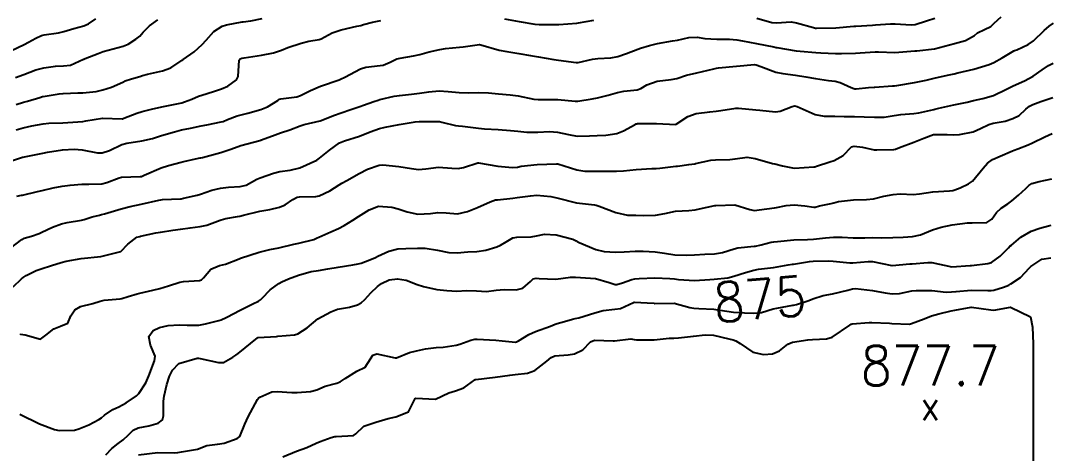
# Model space of a CAD drawing. Header units: metres. Extents: x 307586 to 320046, y 7427249 to 7434250.
# Drawn here: x 319662.3 to 319766.2, y 7429286 to 7429329.7 of the extents above; entities that cross this region are included whole.
import ezdxf
from ezdxf.enums import TextEntityAlignment as Align

# ---------------------------------------------------------------- set-up
doc = ezdxf.new("R2010")
doc.units = ezdxf.units.M
doc.header["$MEASUREMENT"] = 0
for name, color, linetype in [('Cotas', 45, 'Continuous'), ('Curvas de Nivel 1m', 11, 'Continuous'), ('Curvas de Nivel 5m', 15, 'Continuous'), ('Pontos Cotados', 45, 'Continuous')]:
    doc.layers.add(name, color=color, linetype=linetype)
doc.styles.add('Style-STANDARD', font='STANDARD.shx')

# ---------------------------------------------------------------- blocks, each defined once
blk = doc.blocks.new('ELVTXT_195')
at = {"layer": 'Pontos Cotados', "linetype": 'Continuous', "style": 'Style-STANDARD'}
for s, height, p in [('877.7', 4, (0, 4)), ('x', 3, (0, 0))]:
    blk.add_text(s, height=height, dxfattribs=at).set_placement(p, align=Align.MIDDLE_CENTER)

msp = doc.modelspace()

# ---------------------------------------------------------------- linework, layer by layer
at = {"layer": 'Curvas de Nivel 1m', "flags": 128}
for points, elevation in [([(319660.48, 7429315.23), (319662.43, 7429315.87), (319662.48, 7429315.88), (319662.51, 7429315.89), (319662.65, 7429315.92), (319664.18, 7429316.21), (319664.49, 7429316.27), (319664.97, 7429316.37), (319666.49, 7429316.62), (319667.66, 7429316.69), (319668.49, 7429316.61), (319670.02, 7429316.3), (319670.49, 7429316.3), (319671.23, 7429316.56), (319672.5, 7429317.14), (319673, 7429317.29), (319674.5, 7429317.51), (319675.58, 7429317.76), (319676.28, 7429317.98), (319676.51, 7429318.05), (319677.8, 7429318.45), (319678.52, 7429318.64), (319679.42, 7429318.82), (319680.52, 7429319.03), (319681.09, 7429319.14), (319682.53, 7429319.44), (319682.72, 7429319.49), (319683.17, 7429319.67), (319684.16, 7429320.04), (319684.54, 7429320.15), (319685.21, 7429320.32), (319686.54, 7429320.69), (319687.21, 7429320.96), (319688.26, 7429321.61), (319688.43, 7429321.73), (319688.56, 7429321.78), (319690.17, 7429321.98), (319690.56, 7429322.1), (319691.54, 7429322.61), (319692.58, 7429323.04), (319692.96, 7429323.17), (319694.06, 7429323.55), (319694.44, 7429323.69), (319694.59, 7429323.76), (319695.03, 7429323.97), (319696.6, 7429324.79), (319697.14, 7429324.96), (319698.6, 7429325.12), (319698.91, 7429325.18), (319699.62, 7429325.48), (319700.28, 7429325.8), (319700.61, 7429325.89), (319701.96, 7429326.1), (319702.62, 7429326.25), (319703.55, 7429326.5), (319704.62, 7429326.75), (319705.2, 7429326.84), (319706.63, 7429326.97), (319707, 7429327.01), (319708.63, 7429327.24), (319708.77, 7429327.23), (319710.62, 7429326.7), (319711.41, 7429326.55), (319712.62, 7429326.34), (319713.79, 7429326.13), (319714.61, 7429326), (319716.14, 7429325.74), (319716.61, 7429325.66), (319718.42, 7429325.44), (319718.61, 7429325.45), (319720.06, 7429325.79), (319720.61, 7429325.84), (319721.9, 7429325.92), (319722.62, 7429326.06), (319723.48, 7429326.34), (319724.63, 7429326.8), (319724.9, 7429326.9), (319725.82, 7429327.16), (319726.63, 7429327.35), (319728.15, 7429327.62), (319728.64, 7429327.71), (319729.81, 7429327.95), (319730.64, 7429327.98), (319731.41, 7429327.87), (319732.64, 7429327.79), (319733.92, 7429327.79), (319734.64, 7429327.72), (319735.22, 7429327.63), (319736.64, 7429327.36), (319738.38, 7429327.01), (319738.63, 7429326.96), (319738.69, 7429326.95), (319740.63, 7429326.62), (319741.03, 7429326.58), (319742.63, 7429326.46), (319743.15, 7429326.43), (319744.62, 7429326.34), (319745.22, 7429326.34), (319746.63, 7429326.39), (319747.11, 7429326.42), (319748.63, 7429326.53), (319748.98, 7429326.53), (319750.63, 7429326.46), (319751.02, 7429326.47), (319752.63, 7429326.6), (319752.84, 7429326.62), (319754.63, 7429326.82), (319756.64, 7429327.36), (319757.77, 7429327.65), (319758.65, 7429328.18), (319758.98, 7429328.43), (319759.69, 7429328.76), (319760.33, 7429329.08), (319760.66, 7429329.41), (319761.35, 7429330.06)], 868), ([(319736.67, 7429329.9), (319738.19, 7429329.49), (319738.66, 7429329.43), (319740.13, 7429329.53), (319740.66, 7429329.45), (319742.41, 7429328.96), (319742.61, 7429328.92), (319742.65, 7429328.91), (319742.7, 7429328.91), (319744.65, 7429328.94), (319746.46, 7429329.11), (319746.66, 7429329.12), (319748.34, 7429329.21), (319748.66, 7429329.23), (319750.18, 7429329.36), (319750.66, 7429329.36), (319752.25, 7429329.25), (319752.66, 7429329.29), (319753.83, 7429329.66), (319754.67, 7429329.93)], 867), ([(319661.27, 7429326.61), (319662.62, 7429327.27), (319663.04, 7429327.49), (319663.8, 7429327.91), (319664.36, 7429328.17), (319664.63, 7429328.24), (319666.08, 7429328.43), (319666.63, 7429328.56), (319667.64, 7429328.86), (319668.64, 7429329.15), (319669.13, 7429329.36), (319669.85, 7429329.84)], 864), ([(319661.81, 7429321.2), (319662.55, 7429321.42), (319662.94, 7429321.52), (319664.21, 7429321.9), (319664.47, 7429321.99), (319664.55, 7429322.01), (319666.16, 7429322.27), (319666.56, 7429322.32), (319668.05, 7429322.37), (319668.56, 7429322.36), (319669.88, 7429322.52), (319670.57, 7429322.69), (319671.45, 7429322.94), (319672.58, 7429323.45), (319672.81, 7429323.57), (319673.46, 7429323.79), (319674.32, 7429324.04), (319674.59, 7429324.13), (319675.08, 7429324.26), (319676.59, 7429324.6), (319677.43, 7429324.9), (319678.6, 7429325.67), (319678.64, 7429325.7), (319678.68, 7429325.73), (319679.8, 7429326.53), (319680.62, 7429327.24), (319681.01, 7429327.7), (319681.77, 7429328.56), (319682.64, 7429329.11), (319683.08, 7429329.24), (319684.65, 7429329.53), (319684.76, 7429329.55), (319685.54, 7429329.65), (319686.66, 7429329.88)], 866), ([(319661.82, 7429318.62), (319662.52, 7429318.83), (319663.38, 7429319.05), (319664.52, 7429319.24), (319665.11, 7429319.3), (319666.53, 7429319.35), (319667.02, 7429319.37), (319668.53, 7429319.49), (319668.85, 7429319.53), (319670.53, 7429319.83), (319672.53, 7429319.75), (319672.57, 7429319.76), (319672.68, 7429319.8), (319674.01, 7429320.31), (319674.54, 7429320.48), (319675.49, 7429320.71), (319676.54, 7429320.95), (319677.2, 7429321.09), (319678.55, 7429321.38), (319678.83, 7429321.45), (319679.56, 7429321.72), (319680.25, 7429322.02), (319680.56, 7429322.14), (319681.74, 7429322.52), (319682.57, 7429322.79), (319683.19, 7429323.06), (319684.06, 7429323.67), (319684.23, 7429324.02), (319684.33, 7429325.66), (319684.46, 7429325.81), (319684.6, 7429325.86), (319684.84, 7429325.9), (319686.61, 7429326.17), (319687.81, 7429326.42), (319688.61, 7429326.69), (319689.28, 7429326.94), (319690.62, 7429327.39), (319691.39, 7429327.58), (319692.43, 7429327.76), (319692.63, 7429327.84), (319693.76, 7429328.42), (319694.64, 7429328.74), (319696.23, 7429329.1), (319696.65, 7429329.19), (319696.9, 7429329.26), (319697.82, 7429329.5), (319698.48, 7429329.66), (319698.65, 7429329.68)], 867), ([(319661.86, 7429311.93), (319662.34, 7429312.02), (319662.43, 7429312.03), (319663.95, 7429312.39), (319664.44, 7429312.52), (319665.55, 7429312.78), (319666.45, 7429312.94), (319667.25, 7429313.06), (319668.45, 7429313.15), (319669.15, 7429313.15), (319670.45, 7429313.18), (319670.98, 7429313.3), (319672.23, 7429313.8), (319672.46, 7429313.85), (319674.34, 7429313.91), (319674.46, 7429313.93), (319674.76, 7429314.07), (319676.47, 7429314.81), (319677.19, 7429315.03), (319678.48, 7429315.37), (319678.76, 7429315.45), (319679.94, 7429315.72), (319680.39, 7429315.8), (319680.48, 7429315.82), (319680.63, 7429315.85), (319682.49, 7429316.33), (319683.49, 7429316.67), (319684.5, 7429317.06), (319686.44, 7429317.57), (319686.5, 7429317.59), (319686.53, 7429317.6), (319686.61, 7429317.63), (319688, 7429318.13), (319688.51, 7429318.32), (319689.48, 7429318.64), (319690.52, 7429319.05), (319690.92, 7429319.19), (319692.53, 7429319.56), (319693.97, 7429320.12), (319694.54, 7429320.33), (319695.74, 7429320.72), (319696.55, 7429321), (319696.92, 7429321.14), (319697.97, 7429321.5), (319698.4, 7429321.64), (319698.56, 7429321.69), (319700.02, 7429322.02), (319700.56, 7429322.09), (319701.78, 7429322.24), (319702.57, 7429322.34), (319703.52, 7429322.48), (319704.57, 7429322.57), (319705.46, 7429322.52), (319706.57, 7429322.41), (319707.56, 7429322.38), (319708.57, 7429322.41), (319709.55, 7429322.38), (319710.57, 7429322.26), (319711.74, 7429322.16), (319712.56, 7429322.07), (319714.12, 7429321.75), (319714.56, 7429321.69), (319716.14, 7429321.7), (319716.56, 7429321.69), (319718.29, 7429321.52), (319718.56, 7429321.53), (319720.03, 7429321.77), (319720.56, 7429321.86), (319721.65, 7429322.13), (319722.57, 7429322.4), (319723.23, 7429322.54), (319724.58, 7429322.69), (319724.94, 7429322.81), (319725.54, 7429323.17), (319726.59, 7429323.56), (319728.02, 7429323.71), (319728.59, 7429323.83), (319729.55, 7429324.16), (319730.6, 7429324.39), (319732.32, 7429324.8), (319732.6, 7429324.86), (319732.79, 7429324.89), (319734.6, 7429325.06), (319736.42, 7429325.22), (319736.61, 7429325.19), (319737.07, 7429325.03), (319738.6, 7429324.46), (319739.29, 7429324.31), (319740.59, 7429324.17), (319741.62, 7429324), (319742.59, 7429323.82), (319743.91, 7429323.63), (319744.59, 7429323.55), (319745.09, 7429323.43), (319746.21, 7429322.92), (319746.47, 7429322.8), (319746.58, 7429322.78), (319746.72, 7429322.77), (319747.96, 7429322.9), (319748.52, 7429322.96), (319748.58, 7429322.96), (319750.39, 7429323.07), (319750.59, 7429323.08), (319750.82, 7429323.1), (319752.59, 7429323.42), (319753.77, 7429323.65), (319754.59, 7429323.84), (319755.94, 7429324.15), (319756.6, 7429324.3), (319756.99, 7429324.4), (319758.6, 7429324.77), (319760.14, 7429325.22), (319760.61, 7429325.43), (319761.45, 7429325.91), (319762.63, 7429326.6), (319762.71, 7429326.64), (319762.93, 7429326.72), (319764.09, 7429327.25), (319764.64, 7429327.64), (319765.72, 7429328.68), (319766.22, 7429329.12), (319766.66, 7429329.41)], 869), ([(319711.17, 7429329.86), (319712.66, 7429329.57), (319714.22, 7429329.3), (319714.65, 7429329.27), (319716.65, 7429329.27), (319718.48, 7429329.42), (319718.65, 7429329.45), (319720.19, 7429329.7)], 867), ([(319661.49, 7429302.77), (319662.34, 7429303.57), (319662.53, 7429303.73), (319662.83, 7429303.92), (319663.84, 7429304.41), (319664.35, 7429304.6), (319665.39, 7429304.93), (319666.36, 7429305.22), (319666.87, 7429305.36), (319668.36, 7429305.65), (319670.36, 7429305.83), (319672.37, 7429306.35), (319673.08, 7429307.09), (319673.99, 7429307.78), (319674.3, 7429307.86), (319674.38, 7429307.88), (319675.93, 7429308.22), (319676.39, 7429308.3), (319677.64, 7429308.49), (319678.4, 7429308.61), (319679.38, 7429308.74), (319680.4, 7429308.87), (319681.08, 7429309.02), (319682.41, 7429309.52), (319682.53, 7429309.56), (319683, 7429309.67), (319684.19, 7429309.88), (319684.42, 7429309.93), (319684.78, 7429310.01), (319686.42, 7429310.41), (319687.44, 7429310.6), (319688.43, 7429310.82), (319688.98, 7429311.06), (319689.78, 7429311.6), (319690.2, 7429311.83), (319690.44, 7429311.88), (319692.09, 7429311.91), (319692.44, 7429311.98), (319693.51, 7429312.49), (319694.46, 7429313.09), (319694.73, 7429313.26), (319695.23, 7429313.53), (319696.47, 7429314.23), (319697.3, 7429314.67), (319698.48, 7429315.08), (319698.85, 7429315.11), (319700.48, 7429314.94), (319701.75, 7429314.72), (319702.47, 7429314.63), (319703.2, 7429314.71), (319704.48, 7429314.86), (319705.84, 7429314.77), (319706.48, 7429314.73), (319707.03, 7429314.83), (319708.48, 7429315.31), (319708.55, 7429315.3), (319710.48, 7429314.95), (319711.98, 7429314.83), (319712.48, 7429314.88), (319712.85, 7429314.95), (319714.48, 7429315.12), (319716.42, 7429315.21), (319716.48, 7429315.21), (319716.56, 7429315.19), (319718.48, 7429314.6), (319719.27, 7429314.45), (319720.48, 7429314.47), (319721.74, 7429314.47), (319722.48, 7429314.45), (319723.18, 7429314.49), (319724.48, 7429314.64), (319726.04, 7429314.72), (319726.48, 7429314.72), (319726.86, 7429314.76), (319728.48, 7429314.95), (319728.65, 7429314.96), (319729.79, 7429315.12), (319730.4, 7429315.2), (319730.48, 7429315.22), (319732.01, 7429315.56), (319732.49, 7429315.61), (319733.93, 7429315.63), (319734.49, 7429315.71), (319735.68, 7429315.86), (319736.49, 7429315.75), (319738.24, 7429315.25), (319738.49, 7429315.19), (319739.27, 7429315), (319740.28, 7429314.79), (319740.48, 7429314.78), (319742.43, 7429314.9), (319742.48, 7429314.91), (319742.53, 7429314.91), (319742.68, 7429314.96), (319744.03, 7429315.4), (319744.49, 7429315.55), (319745.39, 7429316.04), (319746.22, 7429316.91), (319746.51, 7429316.99), (319747.34, 7429316.9), (319748.51, 7429316.62), (319748.79, 7429316.61), (319750.51, 7429316.65), (319750.69, 7429316.69), (319751.08, 7429316.86), (319752.52, 7429317.39), (319753.54, 7429317.81), (319754.53, 7429318.17), (319755.89, 7429318.17), (319756.53, 7429318.14), (319757.14, 7429318.17), (319758.53, 7429318.43), (319759.27, 7429318.76), (319760.11, 7429319.19), (319760.54, 7429319.3), (319761.75, 7429319.52), (319762.55, 7429319.77), (319763.17, 7429320.1), (319763.85, 7429320.71), (319764.24, 7429321.03), (319764.57, 7429321.18), (319765.38, 7429321.5), (319766.58, 7429321.91)], 871), ([(319662.21, 7429297.97), (319662.26, 7429297.98), (319662.7, 7429297.92), (319664.26, 7429297.5), (319664.81, 7429297.89), (319665.61, 7429298.55), (319666.28, 7429298.8), (319667.03, 7429299.11), (319667.34, 7429299.86), (319667.72, 7429300.44), (319668.3, 7429300.8), (319669.55, 7429301.08), (319670.31, 7429301.32), (319670.7, 7429301.42), (319672.31, 7429301.58), (319672.49, 7429301.61), (319673.13, 7429301.79), (319674.04, 7429302.06), (319674.32, 7429302.14), (319675.63, 7429302.45), (319676.33, 7429302.62), (319677.2, 7429302.87), (319678.34, 7429303.24), (319678.73, 7429303.33), (319680.34, 7429303.42), (319680.55, 7429303.49), (319680.74, 7429303.7), (319681.47, 7429304.57), (319682.36, 7429304.93), (319682.96, 7429305.07), (319684.36, 7429305.61), (319684.49, 7429305.66), (319686.37, 7429306.29), (319687.43, 7429306.56), (319688.37, 7429306.73), (319689.86, 7429307.08), (319690.38, 7429307.2), (319691.89, 7429307.57), (319692.24, 7429307.71), (319692.39, 7429307.79), (319693.6, 7429308.34), (319694.4, 7429308.66), (319694.97, 7429308.97), (319695.84, 7429309.52), (319696.42, 7429309.87), (319697.47, 7429310.55), (319698.43, 7429310.92), (319699.76, 7429310.81), (319700.42, 7429310.64), (319701.33, 7429310.36), (319702.42, 7429310.13), (319703.67, 7429310.18), (319704.42, 7429310.3), (319705.26, 7429310.25), (319706.42, 7429310.14), (319707.41, 7429310.39), (319708.43, 7429310.78), (319709.72, 7429311.36), (319710.24, 7429311.55), (319710.44, 7429311.58), (319712.02, 7429311.74), (319712.44, 7429311.79), (319713.78, 7429311.97), (319714.44, 7429312.02), (319715.83, 7429311.89), (319716.44, 7429311.78), (319718.43, 7429311.25), (319720.27, 7429311.06), (319720.43, 7429311.03), (319720.73, 7429310.91), (319722.42, 7429310.29), (319723.58, 7429310.03), (319724.42, 7429310), (319725.22, 7429309.97), (319726.42, 7429310.01), (319727.38, 7429310.19), (319728.43, 7429310.41), (319729.81, 7429310.49), (319730.43, 7429310.54), (319730.88, 7429310.65), (319732.43, 7429310.98), (319732.52, 7429310.99), (319734.43, 7429311.06), (319735.97, 7429310.58), (319736.43, 7429310.5), (319736.91, 7429310.55), (319738.44, 7429310.75), (319738.67, 7429310.78), (319739.64, 7429310.99), (319740.44, 7429311.06), (319741.51, 7429310.97), (319742.44, 7429310.83), (319742.56, 7429310.84), (319743.01, 7429310.95), (319744.18, 7429311.21), (319744.45, 7429311.27), (319744.91, 7429311.39), (319746.45, 7429311.56), (319747.76, 7429311.59), (319748.45, 7429311.68), (319749.5, 7429311.92), (319750.46, 7429312.1), (319751.14, 7429312.17), (319752.46, 7429312.12), (319753.12, 7429312.16), (319754.46, 7429312.38), (319756.15, 7429312.48), (319756.46, 7429312.52), (319756.67, 7429312.58), (319757.22, 7429312.78), (319758.07, 7429313.17), (319758.47, 7429313.46), (319759.55, 7429314.75), (319759.97, 7429315.27), (319760.5, 7429315.64), (319761.25, 7429315.99), (319762.51, 7429316.5), (319762.66, 7429316.57), (319763.03, 7429316.71), (319764.09, 7429317.13), (319764.52, 7429317.32), (319765.76, 7429317.92), (319766.53, 7429318.26)], 872), ([(319662.17, 7429289.92), (319664.16, 7429288.95), (319665.67, 7429288.36), (319666.15, 7429288.27), (319667.69, 7429288.31), (319668.15, 7429288.42), (319669.16, 7429288.84), (319670.17, 7429289.38), (319670.42, 7429289.56), (319670.73, 7429289.81), (319671.59, 7429290.39), (319672.18, 7429290.67), (319672.92, 7429291.06), (319673.96, 7429291.78), (319674.09, 7429291.89), (319674.2, 7429291.99), (319674.9, 7429293.09), (319675.22, 7429293.77), (319675.78, 7429295.3), (319675.84, 7429295.76), (319675.39, 7429296.89), (319675.2, 7429297.77), (319675.65, 7429298.38), (319676.28, 7429298.68), (319677.16, 7429298.86), (319678.28, 7429298.94), (319679.1, 7429298.9), (319680.28, 7429298.9), (319680.94, 7429299.03), (319682.29, 7429299.37), (319682.52, 7429299.45), (319683.03, 7429299.67), (319683.86, 7429300.1), (319684.3, 7429300.35), (319685.72, 7429301.05), (319686.31, 7429301.33), (319686.49, 7429301.45), (319686.67, 7429301.63), (319687.47, 7429302.48), (319688.34, 7429303.1), (319688.66, 7429303.28), (319689.34, 7429303.6), (319690.35, 7429303.96), (319691.61, 7429304.31), (319692.35, 7429304.44), (319693.32, 7429304.58), (319694.35, 7429304.75), (319695.83, 7429304.99), (319696.36, 7429305.1), (319696.68, 7429305.18), (319697.54, 7429305.5), (319698.11, 7429305.75), (319698.37, 7429305.87), (319699.48, 7429306.37), (319700.38, 7429306.6), (319701.18, 7429306.65), (319702.38, 7429306.67), (319703.14, 7429306.67), (319704.38, 7429306.49), (319705.53, 7429306.25), (319706.38, 7429306.21), (319707.46, 7429306.3), (319708.38, 7429306.33), (319709.26, 7429306.47), (319710.39, 7429306.82), (319710.75, 7429306.98), (319711.33, 7429307.33), (319712.01, 7429307.71), (319712.4, 7429307.81), (319713.86, 7429307.84), (319714.4, 7429307.93), (319715.2, 7429308.09), (319716.4, 7429308.04), (319718.07, 7429307.58), (319718.39, 7429307.42), (319718.51, 7429307.36), (319718.72, 7429307.25), (319720.38, 7429306.56), (319721.25, 7429306.34), (319722.38, 7429306.27), (319723.25, 7429306.32), (319724.38, 7429306.37), (319725.17, 7429306.38), (319726.38, 7429306.32), (319727.35, 7429306.17), (319728.38, 7429306.02), (319729.52, 7429305.97), (319730.38, 7429306.01), (319731.41, 7429306.06), (319732.38, 7429306.1), (319733.19, 7429306.26), (319734.39, 7429306.63), (319734.74, 7429306.7), (319736.39, 7429306.87), (319736.53, 7429306.89), (319737.11, 7429307.02), (319738.13, 7429307.28), (319738.4, 7429307.33), (319738.76, 7429307.37), (319740.4, 7429307.52), (319741.79, 7429307.57), (319742.4, 7429307.6), (319743.62, 7429307.72), (319744.4, 7429307.79), (319745.28, 7429307.8), (319746.4, 7429307.74), (319747.57, 7429307.73), (319748.4, 7429307.75), (319749.26, 7429307.74), (319750.4, 7429307.76), (319751.46, 7429307.79), (319752.4, 7429307.85), (319753.2, 7429308.04), (319754.41, 7429308.52), (319755.29, 7429308.81), (319756.42, 7429309.04), (319757.95, 7429309.24), (319758.42, 7429309.25), (319759.91, 7429309.26), (319760.43, 7429309.61), (319760.88, 7429310.3), (319761.36, 7429310.73), (319762.03, 7429311.15), (319762.45, 7429311.46), (319763.12, 7429312.05), (319763.84, 7429312.71), (319764.16, 7429313.01), (319764.47, 7429313.22), (319765.21, 7429313.43), (319766.47, 7429313.69)], 873), ([(319670.86, 7429285.81), (319671.49, 7429286.45), (319672.13, 7429286.95), (319672.61, 7429287.32), (319673.11, 7429287.79), (319673.64, 7429288.3), (319674.15, 7429288.54), (319675.2, 7429288.72), (319676.16, 7429289.01), (319676.58, 7429289.33), (319676.69, 7429289.74), (319676.7, 7429291.23), (319676.76, 7429291.74), (319677.05, 7429292.9), (319677.31, 7429293.74), (319677.6, 7429294.37), (319678.24, 7429295.02), (319680.1, 7429295.56), (319680.24, 7429295.57), (319680.39, 7429295.55), (319682.24, 7429295.13), (319682.76, 7429295.15), (319683.7, 7429295.67), (319684.02, 7429295.89), (319684.25, 7429296.05), (319686.21, 7429297.63), (319686.24, 7429297.65), (319686.26, 7429297.66), (319688.11, 7429297.77), (319688.27, 7429297.78), (319689.93, 7429297.93), (319690.27, 7429298.03), (319691.21, 7429298.64), (319692.29, 7429299.56), (319693.61, 7429300.24), (319694.3, 7429300.53), (319695.5, 7429300.72), (319696.31, 7429300.97), (319696.66, 7429301.16), (319697.06, 7429301.5), (319697.66, 7429302.16), (319698.33, 7429302.82), (319698.72, 7429303.1), (319699.49, 7429303.47), (319700.34, 7429303.6), (319701.23, 7429303.45), (319702.34, 7429303.02), (319702.96, 7429302.8), (319704.33, 7429302.52), (319705.33, 7429302.4), (319706.33, 7429302.35), (319707.32, 7429302.39), (319708.33, 7429302.37), (319709.36, 7429302.32), (319710.33, 7429302.44), (319711.14, 7429302.52), (319712.33, 7429302.48), (319713.02, 7429302.63), (319713.78, 7429303.31), (319714.07, 7429303.57), (319714.35, 7429303.64), (319714.66, 7429303.61), (319716.35, 7429303.55), (319717.85, 7429303.75), (319718.35, 7429303.75), (319718.83, 7429303.72), (319720.35, 7429303.62), (319721.74, 7429303.21), (319722.34, 7429303), (319722.53, 7429303.01), (319723.08, 7429303.19), (319724.02, 7429303.51), (319724.35, 7429303.58), (319724.79, 7429303.62), (319726.35, 7429303.68), (319727.86, 7429303.62), (319728.35, 7429303.57), (319728.74, 7429303.52), (319730.35, 7429303.42), (319731.92, 7429303.51), (319732.35, 7429303.55), (319733.72, 7429303.7), (319734.35, 7429303.85), (319735.52, 7429304.21), (319736.36, 7429304.45), (319736.84, 7429304.55), (319738.36, 7429304.74), (319739.84, 7429304.99), (319740.28, 7429305.07), (319740.36, 7429305.08), (319741.99, 7429305.34), (319742.37, 7429305.36), (319743.93, 7429305.39), (319744.37, 7429305.37), (319746.08, 7429305.2), (319746.37, 7429305.19), (319747.92, 7429305.35), (319748.37, 7429305.32), (319750.3, 7429304.92), (319750.36, 7429304.92), (319752.12, 7429305.09), (319752.37, 7429305.11), (319753.95, 7429305.25), (319754.37, 7429305.23), (319756.36, 7429304.79), (319758.22, 7429304.92), (319758.37, 7429304.94), (319760, 7429305.12), (319760.37, 7429305.24), (319761.25, 7429305.86), (319762.1, 7429306.72), (319762.25, 7429306.87), (319762.4, 7429307), (319763.34, 7429307.78), (319764.41, 7429308.39), (319765.28, 7429308.69), (319766.16, 7429308.93), (319766.42, 7429309)], 874), ([(319688.77, 7429285.6), (319690.13, 7429286.16), (319691.17, 7429286.54), (319692.14, 7429287), (319692.53, 7429287.17), (319693.64, 7429287.55), (319694.03, 7429287.65), (319694.14, 7429287.67), (319695.91, 7429287.75), (319696.15, 7429287.92), (319696.95, 7429288.71), (319698.17, 7429289.11), (319699.42, 7429289.47), (319700.17, 7429289.64), (319701.47, 7429290.16), (319702.1, 7429291.44), (319702.13, 7429291.5), (319702.19, 7429291.53), (319704.19, 7429291.42), (319705.53, 7429292.07), (319706.21, 7429292.28), (319707.04, 7429292.56), (319708.15, 7429293.37), (319708.2, 7429293.4), (319708.22, 7429293.41), (319708.27, 7429293.42), (319710.23, 7429293.66), (319711.69, 7429293.86), (319712.23, 7429293.92), (319713.48, 7429294.05), (319714.23, 7429294.32), (319715.44, 7429295.28), (319715.88, 7429295.64), (319716.25, 7429295.79), (319717.59, 7429295.92), (319718.25, 7429296.02), (319719.09, 7429296.41), (319719.85, 7429297.23), (319720.27, 7429297.4), (319722.16, 7429297.32), (319722.27, 7429297.32), (319723.94, 7429297.52), (319724.28, 7429297.47), (319724.52, 7429297.43), (319726.28, 7429297.41), (319727.81, 7429297.6), (319728.28, 7429297.6), (319728.76, 7429297.61), (319730.28, 7429297.8), (319731.44, 7429297.93), (319732.28, 7429297.88), (319733.82, 7429297.53), (319734.28, 7429297.43), (319734.55, 7429297.33), (319734.97, 7429297.05), (319736.26, 7429296.19), (319737.33, 7429295.94), (319738.26, 7429296.02), (319738.96, 7429296.3), (319739.81, 7429296.99), (319740.28, 7429297.2), (319741.83, 7429297.41), (319742.28, 7429297.44), (319743.71, 7429297.51), (319744.28, 7429297.69), (319746.08, 7429298.91), (319746.21, 7429299), (319746.29, 7429299.03), (319748.01, 7429299.18), (319748.3, 7429299.19), (319750.06, 7429299.1), (319750.3, 7429299.08), (319752.11, 7429299.02), (319752.3, 7429299.06), (319753.57, 7429299.56), (319754.31, 7429299.84), (319755.06, 7429300.06), (319756.32, 7429300.35), (319756.67, 7429300.43), (319758.32, 7429300.73), (319758.37, 7429300.73), (319760.32, 7429300.45), (319760.62, 7429300.43), (319762.32, 7429300.72), (319762.32, 7429300.72), (319764.31, 7429299.74), (319764.53, 7429298.7), (319764.59, 7429297.01), (319764.59, 7429296.7), (319764.58, 7429296.38), (319764.59, 7429294.69), (319764.59, 7429293.06), (319764.59, 7429292.69), (319764.6, 7429291.09), (319764.6, 7429290.69), (319764.6, 7429290.29), (319764.6, 7429288.69), (319764.59, 7429287.12), (319764.59, 7429286.69), (319764.58, 7429286.26), (319764.58, 7429284.69)], 876)]:
    msp.add_lwpolyline(points, dxfattribs=dict(at, elevation=elevation))
at = {"layer": 'Curvas de Nivel 5m', "flags": 128}
for points, elevation in [([(319661.74, 7429323.93), (319662.59, 7429324.23), (319663.81, 7429324.69), (319664.59, 7429324.9), (319665.79, 7429325.08), (319666.6, 7429325.1), (319667.29, 7429325.17), (319668.6, 7429325.76), (319668.66, 7429325.79), (319668.77, 7429325.85), (319670.08, 7429326.36), (319670.61, 7429326.55), (319671.61, 7429326.82), (319672.62, 7429327.08), (319673.11, 7429327.3), (319673.9, 7429327.79), (319674.3, 7429328.11), (319674.63, 7429328.49), (319675.28, 7429329.14), (319676.13, 7429329.76)], 865), ([(319660.66, 7429306.24), (319662.38, 7429307.57), (319662.61, 7429307.68), (319663.37, 7429307.91), (319664.12, 7429308.17), (319664.39, 7429308.3), (319665.49, 7429308.79), (319666.4, 7429309.15), (319666.97, 7429309.29), (319668.41, 7429309.52), (319668.67, 7429309.59), (319669.5, 7429309.84), (319670.23, 7429310.02), (319670.42, 7429310.07), (319670.75, 7429310.16), (319672.42, 7429310.67), (319673.32, 7429310.89), (319674.43, 7429311.13), (319676.21, 7429311.53), (319676.43, 7429311.58), (319676.58, 7429311.6), (319678.43, 7429311.68), (319678.48, 7429311.68), (319678.72, 7429311.73), (319680.11, 7429312.04), (319680.44, 7429312.15), (319681.59, 7429312.55), (319682.45, 7429312.75), (319683.27, 7429312.85), (319684.45, 7429312.91), (319685.05, 7429313.05), (319686.12, 7429313.64), (319686.46, 7429313.8), (319687.81, 7429314.27), (319688.47, 7429314.43), (319689.51, 7429314.56), (319690.47, 7429314.79), (319692.19, 7429315.56), (319692.48, 7429315.76), (319693.46, 7429316.58), (319694.5, 7429317.32), (319695, 7429317.53), (319696.52, 7429318), (319697.6, 7429318.42), (319698.53, 7429318.78), (319699.09, 7429318.92), (319700.53, 7429319.18), (319702.12, 7429319.45), (319702.53, 7429319.48), (319704.48, 7429319.48), (319704.53, 7429319.48), (319704.59, 7429319.47), (319704.82, 7429319.42), (319706.2, 7429319.07), (319706.53, 7429319.03), (319706.92, 7429319), (319708.53, 7429318.8), (319709.15, 7429318.74), (319710.53, 7429318.67), (319711.76, 7429318.57), (319712.52, 7429318.5), (319713.42, 7429318.41), (319714.52, 7429318.4), (319715.7, 7429318.46), (319716.52, 7429318.41), (319717.62, 7429318.16), (319718.52, 7429318.01), (319719.74, 7429318.02), (319720.52, 7429318.07), (319721.4, 7429318.1), (319722.52, 7429318.25), (319723.2, 7429318.52), (319724.38, 7429319.18), (319724.48, 7429319.23), (319724.53, 7429319.25), (319724.62, 7429319.27), (319726.53, 7429319.29), (319728.47, 7429319.19), (319728.53, 7429319.21), (319729.68, 7429319.98), (319730.54, 7429320.28), (319731.93, 7429320.47), (319732.55, 7429320.52), (319733.04, 7429320.59), (319734.56, 7429320.81), (319734.8, 7429320.82), (319736.56, 7429320.66), (319736.98, 7429320.61), (319738.55, 7429320.47), (319739.04, 7429320.52), (319740.25, 7429320.99), (319740.5, 7429321.06), (319740.56, 7429321.05), (319740.62, 7429321.04), (319740.74, 7429320.99), (319742.55, 7429320.19), (319743.47, 7429320.03), (319744.55, 7429320), (319745.49, 7429319.99), (319746.55, 7429319.97), (319747.5, 7429319.95), (319748.55, 7429319.91), (319749.53, 7429319.9), (319750.55, 7429320.08), (319751.22, 7429320.2), (319752.55, 7429320.28), (319753.03, 7429320.36), (319754.56, 7429320.7), (319754.66, 7429320.72), (319755.05, 7429320.81), (319756.57, 7429321.17), (319757.91, 7429321.44), (319758.57, 7429321.6), (319759.52, 7429321.81), (319760.58, 7429322.11), (319761.9, 7429322.73), (319762.59, 7429323.07), (319763.73, 7429323.57), (319764.6, 7429324.06), (319765.5, 7429324.69), (319766.16, 7429325.13), (319766.61, 7429325.38)], 870), ([(319674.16, 7429285.81), (319676.13, 7429286.04), (319677.84, 7429286.02), (319678.13, 7429286.04), (319678.51, 7429286.11), (319680.13, 7429286.37), (319681.08, 7429286.75), (319682.14, 7429286.9), (319682.82, 7429286.99), (319684.14, 7429287.44), (319684.42, 7429287.66), (319684.92, 7429288.89), (319685.24, 7429289.64), (319686.19, 7429291.4), (319686.29, 7429291.53), (319686.45, 7429291.63), (319687.65, 7429292.17), (319688.2, 7429292.22), (319689.68, 7429292.11), (319690.2, 7429292.09), (319691.57, 7429292.2), (319692.21, 7429292.38), (319693.04, 7429292.73), (319694.22, 7429293.06), (319694.57, 7429293.18), (319695.06, 7429293.53), (319696.23, 7429294.26), (319697.07, 7429294.66), (319697.63, 7429295.5), (319697.85, 7429295.89), (319698.25, 7429296), (319700.1, 7429295.61), (319700.25, 7429295.62), (319701.56, 7429296.14), (319702.26, 7429296.31), (319703.18, 7429296.51), (319704.26, 7429296.64), (319704.98, 7429296.69), (319706.27, 7429296.89), (319706.65, 7429297), (319707.77, 7429297.38), (319708.16, 7429297.49), (319708.27, 7429297.49), (319708.39, 7429297.49), (319710.27, 7429297.4), (319710.92, 7429297.33), (319712.27, 7429297.19), (319712.38, 7429297.21), (319712.58, 7429297.32), (319713.62, 7429297.97), (319714.28, 7429298.25), (319715.81, 7429298.8), (319716.29, 7429298.99), (319716.5, 7429299.06), (319717.22, 7429299.26), (319718.03, 7429299.52), (319718.3, 7429299.57), (319718.69, 7429299.64), (319720.3, 7429300.15), (319721.14, 7429300.38), (319722.31, 7429300.52), (319722.9, 7429300.6), (319724.21, 7429301.18), (319724.28, 7429301.22), (319724.31, 7429301.22), (319725.59, 7429301.16), (319726.28, 7429301.12), (319726.31, 7429301.11), (319726.35, 7429301.11), (319728.31, 7429301.13), (319729.9, 7429300.7), (319730.31, 7429300.63), (319730.8, 7429300.6), (319732.31, 7429300.51), (319732.97, 7429300.41), (319734.3, 7429300.23), (319735.43, 7429300.16), (319736.3, 7429300.11), (319737.14, 7429300.19), (319738.32, 7429300.54), (319738.69, 7429300.63), (319740.32, 7429300.91), (319740.38, 7429300.92), (319740.67, 7429300.98), (319741.91, 7429301.38), (319742.33, 7429301.55), (319743.38, 7429301.9), (319744.33, 7429302.07), (319745.85, 7429302.43), (319746.34, 7429302.59), (319746.63, 7429302.61), (319748.34, 7429302.41), (319749.65, 7429302.18), (319750.33, 7429302.06), (319751.07, 7429302.11), (319752.34, 7429302.36), (319752.76, 7429302.41), (319754.34, 7429302.39), (319755.79, 7429302.25), (319756.34, 7429302.26), (319756.8, 7429302.32), (319758.34, 7429302.43), (319760.02, 7429302.42), (319760.34, 7429302.41), (319760.63, 7429302.45), (319761.59, 7429302.73), (319762.12, 7429302.95), (319762.35, 7429303.07), (319763.33, 7429303.73), (319764.24, 7429304.7), (319764.3, 7429304.77), (319764.36, 7429304.84), (319765.48, 7429305.58), (319766.38, 7429305.69)], 875)]:
    msp.add_lwpolyline(points, dxfattribs=dict(at, elevation=elevation))

# ---------------------------------------------------------------- block references
at = {"layer": 'Pontos Cotados', "linetype": 'Continuous'}
msp.add_blockref('ELVTXT_195', (319754.2, 7429290.82, 877.68), dxfattribs=at)

# ---------------------------------------------------------------- texts
at = {"layer": 'Cotas', "style": 'Style-STANDARD'}
msp.add_text('875', height=4, rotation=4.6499, dxfattribs=at).set_placement((319736.96, 7429301.54, 875), align=Align.MIDDLE_CENTER)

doc.saveas('drawing.dxf')
